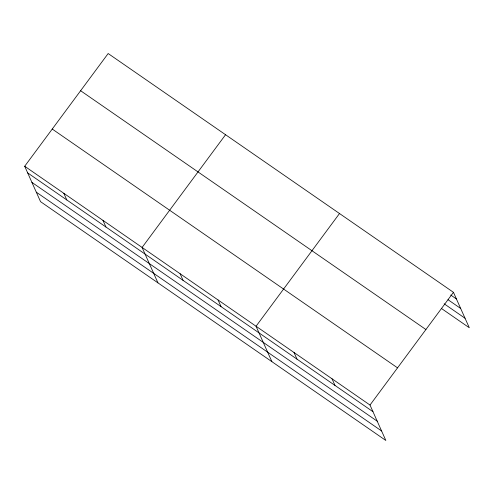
<?xml version="1.0" encoding="UTF-8"?>
<svg xmlns="http://www.w3.org/2000/svg" width="494" height="494" viewBox="0 0 494 494"><rect width="100%" height="100%" fill="white"/><g stroke="black" fill="none" stroke-linecap="round" stroke-linejoin="round"><path stroke-width="0.74" d="M24.7 166.25L370 405.049L385.839 440.469L40.545 201.669L24.7 166.25L108.161 53.531L453.455 292.331L469.3 327.75L441.445 308.484M225.56 134.72L142.099 247.445L157.944 282.864M339.508 213.525L256.046 326.244L271.891 361.67M370 405.049L453.455 292.331M450.726 295.029L456.425 298.969M448.015 299.71L460.674 308.466M444.162 303.804L465.052 318.253M80.615 90.729L425.914 329.529M52.24 129.051L397.54 367.851M27.67 172.888L372.97 411.693M31.919 182.385L377.218 421.191M36.297 192.172L381.59 430.972M332.017 378.781L334.988 385.425M294.029 352.512L297.005 359.157M218.064 299.975L221.034 306.62M180.082 273.713L183.052 280.351M102.968 220.38L105.938 227.018M63.831 193.315L66.801 199.953"/></g></svg>
